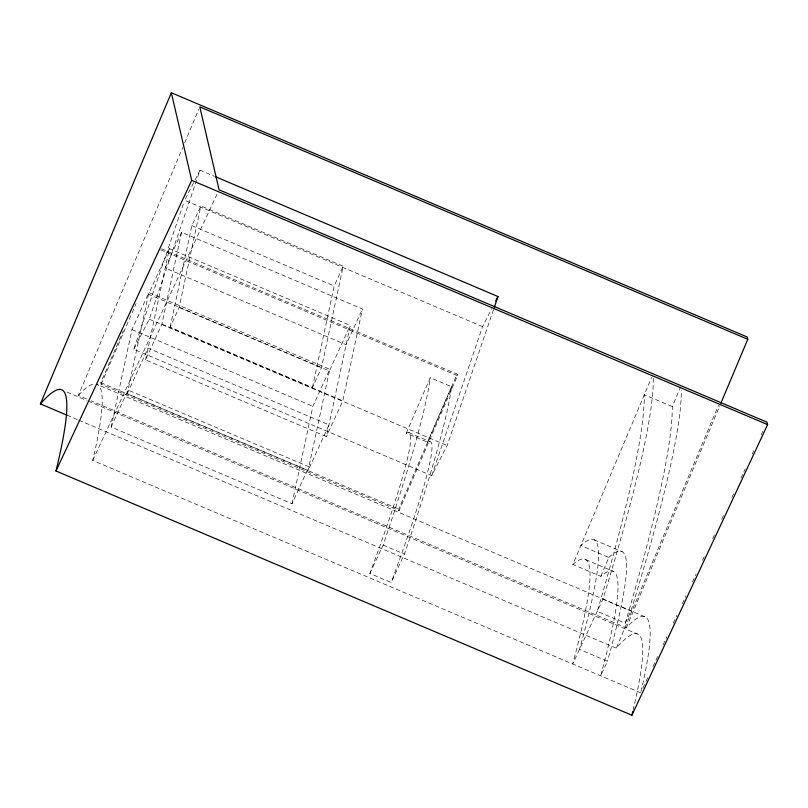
<?xml version="1.0" encoding="UTF-8"?>
<svg xmlns="http://www.w3.org/2000/svg" width="808" height="808" viewBox="0 0 808 808"><rect width="100%" height="100%" fill="white"/><g stroke="black" fill="none" stroke-linecap="round" stroke-linejoin="round"><path stroke-width="0.61" stroke-dasharray="4.04 3.03" d="M111.12 427.048L128.028 390.062L308.909 466.772L292.011 503.758L111.12 427.048L131.977 329.583L148.874 292.597L329.755 369.317L308.121 470.478L127.23 393.759L148.874 292.597M145.571 359.883L169.367 248.642L350.248 325.361L326.452 436.593L145.571 359.883L161.903 324.129L181.558 232.28L362.439 308.999L342.794 400.849L326.452 436.593M170.145 327.159L191.87 225.624L200.879 205.899L343.198 266.246L321.473 367.791L312.454 387.517L170.145 327.159L179.154 307.434L200.879 205.899M312.454 387.517L334.179 285.971L343.198 266.246M292.011 503.758L312.858 406.293L329.755 369.317M640.683 692.799L92.708 460.409L95.344 448.965A911.525 66.428 -67 0 0 96.576 384.214L644.552 616.615M640.946 691.658L643.32 681.366A911.525 66.428 -67 0 0 629.987 623.978L626.341 627.816L91.142 400.839M493.506 309.646L447.157 445.541L431.714 475.639L133.795 349.288L184.204 201.465M133.795 349.288L149.238 319.19L200.051 170.175L213.958 176.073M431.714 475.639L482.538 326.624L491.688 308.787M86.496 398.869L78.376 395.425L182.669 147.601M184.628 142.945L198.819 109.211M653.258 378.255A1331.746 97.051 -67 0 1 602.95 599.172L572.69 663.964A856.137 62.388 -67 0 0 572.882 564.459L651.622 377.366M600.859 576.326L608.808 557.439L580.831 545.572A832.684 60.681 -67 0 1 579.498 649.38L607.475 661.247L600.667 675.831A856.137 62.388 -67 0 0 600.859 576.326L572.882 564.459M672.286 406.596L644.309 394.728A1527.433 111.312 -67 0 1 597.274 611.323L625.251 623.19A1527.433 111.312 -67 0 0 672.286 406.596L680.568 386.921M633.088 710.262A892.729 65.054 -67 0 0 616.302 648.147L718.423 405.505M626.341 627.816L719.867 405.596M161.509 248.763L457.116 374.134L457.479 375.7L399.091 510.626L101.162 384.275L100.798 382.709L123.26 330.815M101.162 384.275L136.097 303.545M406.242 433.169L430.25 377.679L451.531 386.709A662.439 48.278 -67 0 1 404.414 554.106L391.153 582.497L369.872 573.478A308.868 22.513 -67 0 0 406.242 433.169L427.523 442.188A308.868 22.513 -67 0 1 391.153 582.497M427.523 442.188L451.531 386.709M399.091 510.626L398.728 509.06L457.116 374.134M169.367 248.642L148.521 294.253L329.401 370.973L350.248 325.361M181.558 232.28L165.216 268.034L346.097 344.743L362.439 308.999M127.23 393.759L148.076 348.147L328.967 424.856L308.121 470.478M92.708 460.409L216.938 194.374M369.872 573.478L383.133 545.077A662.439 48.278 -67 0 0 430.25 377.679M625.251 623.19L630.927 611.04A1331.746 97.051 -67 0 0 681.235 390.123M642.815 688.234L645.481 682.528M646.016 681.386L648.683 675.68M652.945 666.539L657.742 656.268M663.075 644.845L666.812 636.856M673.205 623.16L676.942 615.161M682.275 603.748L686.002 595.749M692.405 582.053L696.132 574.064M702.536 560.358L705.192 554.652M712.656 538.663L715.322 532.957M721.726 519.251L724.392 513.545M731.856 497.556L734.523 491.85M740.916 478.154L745.178 469.014M752.117 454.177L753.712 450.753M761.176 434.765L762.772 431.341M200.051 170.175L184.608 200.273L482.538 326.624M78.376 395.425L82.012 391.577A911.525 66.428 -67 0 1 94.768 383.972M191.87 225.624L334.179 285.971M160.711 249.834L457.479 375.7M179.154 307.434L321.473 367.791M161.903 324.129L342.794 400.849M149.238 319.19L447.157 445.541M408.737 432.593L430.018 441.623M131.977 329.583L312.858 406.293M594.244 539.895L622.221 551.753M585.719 559.671L613.696 571.529M100.798 382.709L398.728 509.06M602.95 599.172L630.927 611.04M67.125 392.143L86.86 400.516M88.022 401L637.219 633.927M383.133 545.077L404.414 554.106M67.104 415.231L77.558 419.655M78.719 420.15L616.302 648.147M608.808 557.439A832.684 60.681 -67 0 1 607.475 661.247"/><path stroke-width="1.21" d="M494.324 307.262L497.981 296.526L215.12 176.568M747.774 339.279L199.798 106.878L219.069 189.809L767.045 422.2L767.6 424.614L631.896 715.242L55.984 470.993A892.729 65.054 -67 0 0 40.4 403.899L171.347 92.758L747.249 337.007L747.774 339.279L720.847 403.273M55.984 470.993L191.698 180.366L171.347 92.758M495.688 300.99L497.981 296.526M191.698 180.366L767.6 424.614M40.4 403.899L67.104 415.231M632.795 711.495A892.729 65.054 -67 0 1 631.896 715.242"/></g></svg>
